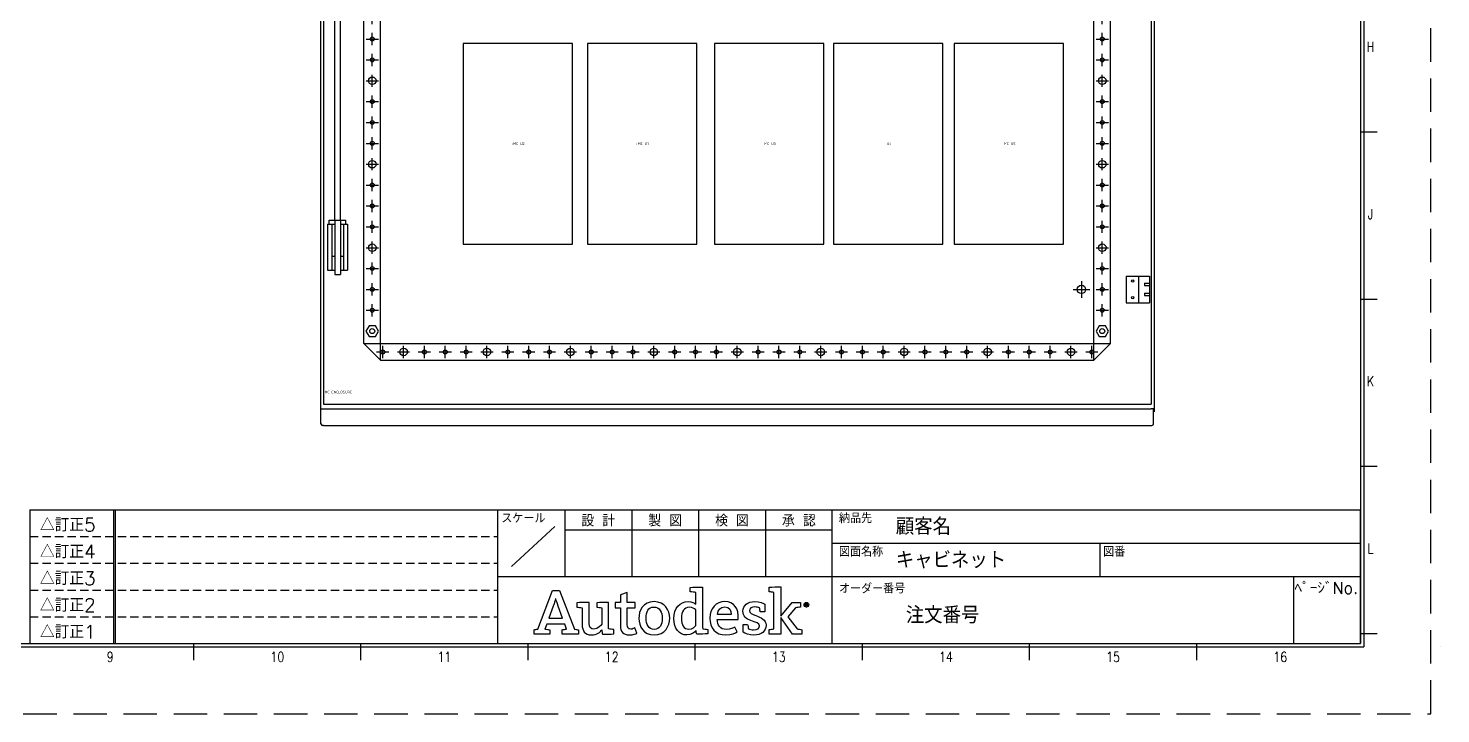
# Model space of a CAD drawing. Header units: inches. Extents: x -1050 to 2326, y -960 to 1416.
# Drawn here: x 636 to 2326, y -960 to -140 of the extents above; entities that cross this region are included whole.
import ezdxf
from ezdxf.enums import TextEntityAlignment as Align

# ---------------------------------------------------------------- set-up
doc = ezdxf.new("R2010")
doc.units = ezdxf.units.IN
doc.header["$LTSCALE"] = 10
for name, pattern in [('CENTER', [2, 1.25, -0.25, 0.25, -0.25]), ('DASHED', [0.75, 0.5, -0.25]), ('DASHEDX2', [1.5, 1, -0.5]), ('HIDDEN', [0.375, 0.25, -0.125])]:
    doc.linetypes.add(name, pattern=pattern)
doc.layers.get('0').update_dxf_attribs({"linetype": 'CONTINUOUS'})
for name, color, linetype in [('COMMENT', 4, 'CONTINUOUS'), ('HIDDEN', 7, 'HIDDEN'), ('LAYER_1', 160, 'CONTINUOUS'), ('PSYMS', 7, 'CONTINUOUS'), ('PTAG', 150, 'CONTINUOUS'), ('TITLE', 4, 'CONTINUOUS'), ('ZUWAKU', 7, 'CONTINUOUS')]:
    doc.layers.add(name, color=color, linetype=linetype)
doc.styles.get("Standard").update_dxf_attribs({"font": 'romans', "width": 0.8, "bigfont": 'extfont'})
doc.styles.add('WD_IEC', font='isocp2.shx', dxfattribs={"width": 0.9, "height": 4, "bigfont": 'extfont2.shx'})

# ---------------------------------------------------------------- blocks, each defined once
blk = doc.blocks.new('JIS_tblock_a1')
at = {"layer": 'HIDDEN'}
for p, q in [((-398, 32), (-258, 32)), ((-398, 24), (-258, 24)), ((-398, 16), (-258, 16)), ((-398, 8), (-258, 8))]:
    blk.add_line(p, q, dxfattribs=at)
at = {"layer": 'ZUWAKU'}
for p, q in [((-398, 40), (0, 40)), ((-398, 40), (-398, 0)), ((-373, 40), (-373, 0)), ((-372.5, 40), (-372.5, 0)), ((-258, 0), (-258, 40)), ((-238, 40), (-238, 20)), ((-218, 40), (-218, 20)), ((-198, 40), (-198, 20)), ((-178, 40), (-178, 20)), ((-158, 0), (-158, 40)), ((0, 0), (0, 40)), ((-241, 35), (-254, 23)), ((-238, 34), (-158, 34)), ((-158, 30), (0, 30)), ((-78, 30), (-78, 20)), ((-258, 20), (-158, 20)), ((-158, 20), (0, 20)), ((-20, 20), (-20, 0)), ((-398, 0), (0, 0))]:
    blk.add_line(p, q, dxfattribs=at)
at = {"layer": 'TITLE'}
for tag, p, height in [('REVINFO51', (-370, 34), 3), ('ORDER2', (-139, 32.5), 5), ('REVINFO41', (-370, 26), 3), ('SCALE0', (-247.5, 23), 3), ('INFO1', (-139, 22.5), 5), ('REVINFO31', (-370, 18), 3), ('REVINFO21', (-370, 10), 3), ('ORDER1', (-136, 6), 5), ('REVINFO11', (-370, 2), 3)]:
    blk.add_attdef(tag, p, '', height=height, dxfattribs=at)
for tag, p in [('REVDATEY5', (-306, 34)), ('REVDATEM5', (-298, 34)), ('REVDATED5', (-290, 34)), ('REVDESIGN5', (-260, 34)), ('SCALE1', (-251, 29)), ('REVDATEY4', (-306, 26)), ('REVDATEM4', (-298, 26)), ('REVDATED4', (-290, 26)), ('REVDESIGN4', (-260, 26)), ('REVDATEY3', (-306, 18)), ('REVDATEM3', (-298, 18)), ('REVDATED3', (-290, 18)), ('REVDESIGN3', (-260, 18)), ('REVDATEY2', (-306, 10)), ('REVDATEM2', (-298, 10)), ('REVDATED2', (-290, 10)), ('REVDESIGN2', (-260, 10)), ('REVDATEY1', (-306, 2)), ('REVDATEM1', (-298, 2)), ('REVDATED1', (-290, 2)), ('REVDESIGN1', (-260, 2))]:
    blk.add_attdef(tag, text='', height=3, dxfattribs=at).set_placement(p, align=Align.RIGHT)
for tag, height, p in [('DESIGN1', 3, (-228, 27)), ('DESIGN2', 3, (-208, 27)), ('DESIGN3', 3, (-188, 27)), ('DESIGN4', 3, (-168, 27)), ('FILENAME0', 5, (-47.8, 25)), ('PAGE0', 3, (-10.3, 8.6))]:
    blk.add_attdef(tag, text='', height=height, dxfattribs=at).set_placement(p, align=Align.MIDDLE)
at = {"layer": 'TITLE', "flags": 1}
blk.add_attdef('LPAGE0', text='', height=3, dxfattribs=at).set_placement((-11, 3), align=Align.CENTER)
for tag, p in [('TYPE0', (-398, 0)), ('ORDER3', (-398, 0)), ('ORDER4', (-398, 0)), ('ORDER5', (-398, 0)), ('ORDER6', (-398, 0)), ('ORDER7', (-398, 0)), ('ORDER8', (-398, 0)), ('ORDER9', (-398, 0)), ('ORDER10', (-398, 0)), ('ORDER11', (-398, 0)), ('ORDER12', (-398, 0)), ('ORDER13', (-398, 0)), ('ORDER14', (-398, 0)), ('ORDER15', (-398, 0)), ('ORDER16', (-398, 0)), ('ORDER17', (-398, 0)), ('ORDER18', (-398, 0)), ('ORDER19', (-398, 0)), ('ORDER20', (-398, 0)), ('ORDER21', (-398, 0)), ('ORDER22', (-398, 0)), ('ORDER23', (-398, 0)), ('SCALETYPE0', (-398, 0)), ('DATEY1', (-398, 0)), ('DATEM1', (-398, 0)), ('DATED1', (-398, 0)), ('DATEY2', (-398, 0)), ('DATEM2', (-398, 0)), ('DATED2', (-398, 0)), ('BANNAME0', (-398, 0)), ('INFO3', (-398, 0)), ('INFO4', (-398, 0)), ('INFO5', (-398, 0)), ('INFO6', (-398, 0)), ('INFO7', (-398, 0)), ('INFO8', (-398, 0)), ('INFO9', (-398, 0)), ('INFO10', (-398, 0)), ('INFO11', (-398, 0)), ('INFO12', (-398, 0)), ('INFO13', (-398, 0)), ('INFO14', (-398, 0)), ('INFO15', (-398, 0)), ('INFO16', (-398, 0)), ('INFO17', (-398, 0)), ('INFO18', (-398, 0)), ('INFO19', (-398, 0)), ('INFO20', (-398, 0)), ('INFO21', (-398, 0)), ('INFO22', (-398, 0)), ('INFO23', (-398, 0)), ('INFO24', (-398, 0)), ('DATEY3', (-398, 0)), ('DATEM3', (-398, 0)), ('DATED3', (-398, 0)), ('DATEY4', (-398, 0)), ('DATEM4', (-398, 0)), ('DATED4', (-398, 0)), ('DATEY5', (-398, 0)), ('DATEM5', (-398, 0)), ('DATED5', (-398, 0)), ('DATEY6', (-398, 0)), ('DATEM6', (-398, 0)), ('DATED6', (-398, 0)), ('REFERENCETYPE0', (-398, 0)), ('INFO2', (-397.7, 0))]:
    blk.add_attdef(tag, p, '', height=3, dxfattribs=at)
at = {"layer": 'TITLE', "width": 0.8, "flags": 1}
for tag in ['REVINFO12', 'REVINFO13', 'REVINFO22', 'REVINFO23', 'REVINFO32', 'REVINFO33', 'REVINFO42', 'REVINFO43', 'REVINFO52', 'REVINFO53', 'REVINFO61', 'REVINFO62', 'REVINFO63', 'REVINFO71', 'REVINFO72', 'REVINFO73', 'REVINFO81', 'REVINFO82', 'REVINFO83', 'REVDESIGN6', 'REVDESIGN7', 'REVDESIGN8', 'REVDATEY6', 'REVDATEM6', 'REVDATED6', 'REVDATEY7', 'REVDATEM7', 'REVDATED7', 'REVDATEY8', 'REVDATEM8', 'REVDATED8']:
    blk.add_attdef(tag, (-398, 0), '', height=3, dxfattribs=at)
at = {"layer": 'TITLE', "flags": 1}
blk.add_attdef('PAPER0', text='', height=1, dxfattribs=at).set_placement((-3, -1), align=Align.TOP_RIGHT)
at = {"layer": 'ZUWAKU'}
for s, height, p in [('スケール', 3, (-257, 36)), ('納品先', 3, (-156, 36)), ('△訂正5', 4, (-395, 33.5)), ('△訂正4', 4, (-395, 25.5)), ('図面名称', 3, (-156, 26)), ('図番', 3, (-77, 26)), ('△訂正3', 4, (-395, 17.5)), ('オーダー番号', 3, (-156, 15)), ('△訂正2', 4, (-395, 9.5)), ('△訂正1', 4, (-395, 1.5))]:
    blk.add_text(s, height=height, dxfattribs=at).set_placement(p)
for s, p in [('設 計', (-228, 35)), ('製 図', (-208, 35)), ('検 図', (-188, 35)), ('承 認', (-168, 35)), ('ﾍﾟｰｼﾞNo.', (-10.23, 14.88))]:
    blk.add_text(s, height=3.5, dxfattribs=at).set_placement(p, align=Align.CENTER)
blk = doc.blocks.new('JIS_border_a1')
at = {"layer": 'ZUWAKU', "color": 5}
for p, q in [((820, 573), (820, 21)), ((821, 574), (821, 20)), ((20, 20), (821, 20)), ((21, 21), (820, 21)), ((594, 20), (594, 20)), ((644, 20), (644, 20)), ((694, 20), (694, 20)), ((744, 20), (744, 20)), ((794, 20), (794, 20)), ((844, 20), (844, 20))]:
    blk.add_line(p, q, dxfattribs=at)
at = {"layer": 'ZUWAKU'}
for p, q in [((820, 174), (825, 174)), ((820, 124), (825, 124)), ((820, 74), (825, 74)), ((820, 24), (825, 24)), ((471, 16), (471, 21)), ((521, 16), (521, 21)), ((571, 16), (571, 21)), ((621, 16), (621, 21)), ((671, 16), (671, 21)), ((721, 16), (721, 21)), ((771, 16), (771, 21))]:
    blk.add_line(p, q, dxfattribs=at)
at = {"layer": 'ZUWAKU', "color": 5, "linetype": 'DASHEDX2'}
blk.add_lwpolyline([(0, 0), (841, 0), (841, 594), (0, 594)], close=True, dxfattribs=at)
at = {"layer": 'COMMENT', "width": 0.8}
for s, p in [('H', (823, 199.43)), ('J', (823, 149.43)), ('K', (823, 99.43)), ('L', (823, 49.43)), ('9', (446, 17)), ('10', (496, 17)), ('11', (546, 17)), ('12', (596, 17)), ('13', (646, 17)), ('14', (696, 17)), ('15', (746, 17)), ('16', (796, 17))]:
    blk.add_text(s, height=3, dxfattribs=at).set_placement(p, align=Align.MIDDLE)
blk = doc.blocks.new('AI9-BLK2')
at = {"layer": 'LAYER_1', "color": 7}
blk.add_circle((0, 0), 2.03, dxfattribs=at)
blk.add_open_spline([(1.7, 0), (1.7, -1), (1, -1.8), (0, -1.8), (-1, -1.8), (-1.7, -1), (-1.7, 0), (-1.7, 1), (-1, 1.8), (0, 1.8), (1, 1.8), (1.7, 1), (1.7, 0)], degree=3, knots=[0, 0, 0, 0, 1, 1, 1, 2, 2, 2, 3, 3, 3, 4, 4, 4, 4], dxfattribs=at)
blk = doc.blocks.new('AI9-BLK1')
at = {"layer": 'LAYER_1', "color": 7}
for points, knots in [([(0.7, -1.1), (0.7, -1.1), (0.2, -0.4), (0.2, -0.4), (0.1, -0.2), (0, -0.2), (-0.1, -0.1), (0.3, 0), (0.5, 0.2), (0.5, 0.5), (0.5, 0.8), (0.3, 1.1), (-0.2, 1.1), (-0.2, 1.1), (-0.8, 1.1), (-0.8, 1.1), (-0.8, 1.1), (-0.8, -1.1), (-0.8, -1.1), (-0.8, -1.1), (-0.5, -1.1), (-0.5, -1.1), (-0.5, -1.1), (-0.5, -0.1), (-0.5, -0.1), (-0.4, -0.1), (-0.3, -0.2), (-0.2, -0.3), (-0.2, -0.3), (0.3, -1.1), (0.3, -1.1), (0.3, -1.1), (0.7, -1.1), (0.7, -1.1)], [0, 0, 0, 0, 1, 1, 1, 2, 2, 2, 3, 3, 3, 4, 4, 4, 5, 5, 5, 6, 6, 6, 7, 7, 7, 8, 8, 8, 9, 9, 9, 10, 10, 10, 11, 11, 11, 11]), ([(0.2, 0.5), (0.2, 0.2), (-0.1, 0.1), (-0.3, 0.1), (-0.3, 0.1), (-0.5, 0.1), (-0.5, 0.1), (-0.5, 0.1), (-0.5, 0.8), (-0.5, 0.8), (-0.5, 0.8), (-0.2, 0.8), (-0.2, 0.8), (0.1, 0.8), (0.2, 0.7), (0.2, 0.5)], [0, 0, 0, 0, 1, 1, 1, 2, 2, 2, 3, 3, 3, 4, 4, 4, 5, 5, 5, 5])]:
    blk.add_open_spline(points, degree=3, knots=knots, dxfattribs=at)
blk = doc.blocks.new('JIS_LOGO_BLOCK')
for points, knots in [([(12.07, 1.49), (12.07, 1.49), (7.57, 13.06), (7.57, 13.06), (7.57, 13.06), (5.51, 13.06), (5.51, 13.06), (5.51, 13.06), (1.1, 1.49), (1.1, 1.49), (0.75, 1.45), (0.31, 1.37), (0, 1.28), (0, 1.28), (0, 0), (0, 0), (0, 0), (4.71, 0), (4.71, 0), (4.71, 0), (4.71, 1.28), (4.71, 1.28), (4.26, 1.37), (3.73, 1.47), (3.25, 1.51), (3.25, 1.51), (3.8, 3.02), (3.8, 3.02), (3.8, 3.02), (9.18, 3.02), (9.18, 3.02), (9.18, 3.02), (9.74, 1.49), (9.74, 1.49), (9.26, 1.45), (8.84, 1.37), (8.4, 1.28), (8.4, 1.28), (8.4, 0), (8.4, 0), (8.4, 0), (13.27, 0), (13.27, 0), (13.27, 0), (13.27, 1.28), (13.27, 1.28), (12.99, 1.35), (12.34, 1.49), (12.07, 1.49)], [0, 0, 0, 0, 1, 1, 1, 2, 2, 2, 3, 3, 3, 4, 4, 4, 5, 5, 5, 6, 6, 6, 7, 7, 7, 8, 8, 8, 9, 9, 9, 10, 10, 10, 11, 11, 11, 12, 12, 12, 13, 13, 13, 14, 14, 14, 15, 15, 15, 16, 16, 16, 16]), ([(50.45, 1.6), (50.43, 1.84), (50.42, 2.1), (50.42, 2.37), (50.42, 2.37), (50.42, 14.08), (50.42, 14.08), (49.17, 14.14), (47.76, 14.07), (46.66, 13.95), (46.66, 13.95), (46.66, 12.67), (46.66, 12.67), (47.23, 12.63), (47.87, 12.55), (48.34, 12.48), (48.34, 12.48), (48.34, 12.48), (48.34, 12.48), (48.34, 12.48), (48.34, 8.98), (48.34, 8.98), (47.99, 9.28), (47.3, 9.73), (46.05, 9.73), (43.64, 9.73), (41.83, 7.75), (41.83, 4.73), (41.83, 1.55), (43.4, -0.24), (45.73, -0.24), (47.01, -0.24), (47.87, 0.37), (48.44, 1.06), (48.46, 0.73), (48.56, 0.22), (48.64, 0), (49.8, -0.06), (50.99, 0.02), (52.01, 0.14), (52.01, 0.14), (52.01, 1.41), (52.01, 1.41), (51.51, 1.45), (50.9, 1.53), (50.45, 1.6)], [0, 0, 0, 0, 1, 1, 1, 2, 2, 2, 3, 3, 3, 4, 4, 4, 5, 5, 5, 6, 6, 6, 7, 7, 7, 8, 8, 8, 9, 9, 9, 10, 10, 10, 11, 11, 11, 12, 12, 12, 13, 13, 13, 14, 14, 14, 15, 15, 15, 15]), ([(78.65, 1.57), (78.65, 1.57), (75.95, 5.22), (75.95, 5.22), (75.95, 5.22), (78.18, 7.89), (78.18, 7.89), (78.64, 7.93), (79.3, 8), (79.69, 8.1), (79.69, 8.1), (79.69, 9.49), (79.69, 9.49), (79.69, 9.49), (77.16, 9.49), (77.16, 9.49), (77.16, 9.49), (73.79, 5.35), (73.79, 5.35), (73.79, 5.35), (73.79, 14.12), (73.79, 14.12), (72.64, 14.18), (71.38, 14.12), (70.34, 14.02), (70.34, 14.02), (70.34, 12.67), (70.34, 12.67), (70.82, 12.63), (71.33, 12.56), (71.71, 12.5), (71.71, 12.5), (71.71, 1.55), (71.71, 1.55), (71.24, 1.51), (70.76, 1.44), (70.32, 1.36), (70.32, 1.36), (70.32, 0), (70.32, 0), (70.32, 0), (73.79, 0), (73.79, 0), (73.79, 0), (73.79, 4.96), (73.79, 4.96), (73.79, 4.96), (77.34, 0), (77.34, 0), (77.34, 0), (80.14, 0), (80.14, 0), (80.14, 0), (80.14, 1.31), (80.14, 1.31), (79.61, 1.43), (79.08, 1.51), (78.65, 1.57)], [0, 0, 0, 0, 1, 1, 1, 2, 2, 2, 3, 3, 3, 4, 4, 4, 5, 5, 5, 6, 6, 6, 7, 7, 7, 8, 8, 8, 9, 9, 9, 10, 10, 10, 11, 11, 11, 12, 12, 12, 13, 13, 13, 14, 14, 14, 15, 15, 15, 16, 16, 16, 17, 17, 17, 18, 18, 18, 19, 19, 19, 19]), ([(4.4, 4.74), (4.4, 4.74), (5.71, 8.34), (5.71, 8.34), (6.1, 9.42), (6.24, 9.89), (6.45, 10.59), (6.45, 10.59), (6.49, 10.59), (6.49, 10.59), (6.71, 9.91), (6.84, 9.44), (7.24, 8.34), (7.24, 8.34), (8.54, 4.74), (8.54, 4.74), (8.54, 4.74), (4.4, 4.74), (4.4, 4.74)], [0, 0, 0, 0, 1, 1, 1, 2, 2, 2, 3, 3, 3, 4, 4, 4, 5, 5, 5, 6, 6, 6, 6]), ([(20.45, -0.02), (20.4, 0.22), (20.3, 0.88), (20.28, 1.31), (19.81, 0.69), (18.83, -0.25), (17.22, -0.25), (15.16, -0.25), (14.39, 1.08), (14.39, 2.77), (14.39, 2.77), (14.39, 7.87), (14.39, 7.87), (13.92, 7.94), (13.29, 8.02), (12.8, 8.06), (12.8, 8.06), (12.8, 9.36), (12.8, 9.36), (13.82, 9.46), (15.22, 9.53), (16.47, 9.47), (16.47, 9.47), (16.47, 3.2), (16.47, 3.2), (16.47, 2.14), (16.85, 1.53), (17.92, 1.53), (19.12, 1.53), (20.02, 2.71), (20.22, 2.96), (20.22, 2.96), (20.22, 7.89), (20.22, 7.89), (19.81, 7.94), (19.22, 8.02), (18.73, 8.06), (18.73, 8.06), (18.73, 9.36), (18.73, 9.36), (19.75, 9.49), (21.1, 9.53), (22.3, 9.49), (22.3, 9.49), (22.3, 1.59), (22.3, 1.59), (22.75, 1.51), (23.36, 1.43), (23.87, 1.39), (23.87, 1.39), (23.87, 0.12), (23.87, 0.12), (22.87, 0), (21.59, -0.08), (20.45, -0.02)], [0, 0, 0, 0, 1, 1, 1, 2, 2, 2, 3, 3, 3, 4, 4, 4, 5, 5, 5, 6, 6, 6, 7, 7, 7, 8, 8, 8, 9, 9, 9, 10, 10, 10, 11, 11, 11, 12, 12, 12, 13, 13, 13, 14, 14, 14, 15, 15, 15, 16, 16, 16, 17, 17, 17, 18, 18, 18, 18]), ([(24.28, 7.91), (24.28, 7.91), (24.28, 9.49), (24.28, 9.49), (24.28, 9.49), (25.81, 9.49), (25.81, 9.49), (25.81, 9.49), (25.81, 11.77), (25.81, 11.77), (25.81, 11.77), (27.89, 12.43), (27.89, 12.43), (27.89, 12.43), (27.89, 9.49), (27.89, 9.49), (27.89, 9.49), (30.19, 9.49), (30.19, 9.49), (30.19, 9.49), (30.19, 7.91), (30.19, 7.91), (30.19, 7.91), (27.89, 7.91), (27.89, 7.91), (27.89, 7.91), (27.89, 2.86), (27.89, 2.86), (27.89, 1.92), (28.15, 1.49), (28.91, 1.49), (29.48, 1.49), (29.99, 1.77), (30.17, 1.88), (30.17, 1.88), (30.76, 0.31), (30.76, 0.31), (30.41, 0.12), (29.66, -0.24), (28.54, -0.24), (26.6, -0.24), (25.81, 0.82), (25.81, 2.53), (25.81, 2.53), (25.81, 7.91), (25.81, 7.91), (25.81, 7.91), (24.28, 7.91), (24.28, 7.91)], [0, 0, 0, 0, 1, 1, 1, 2, 2, 2, 3, 3, 3, 4, 4, 4, 5, 5, 5, 6, 6, 6, 7, 7, 7, 8, 8, 8, 9, 9, 9, 10, 10, 10, 11, 11, 11, 12, 12, 12, 13, 13, 13, 14, 14, 14, 15, 15, 15, 16, 16, 16, 16]), ([(35.92, -0.24), (32.64, -0.24), (31.33, 2.39), (31.33, 4.73), (31.33, 7.06), (32.6, 9.73), (35.88, 9.73), (39.14, 9.73), (40.57, 7.12), (40.57, 4.79), (40.57, 2.47), (39.18, -0.24), (35.92, -0.24)], [0, 0, 0, 0, 1, 1, 1, 2, 2, 2, 3, 3, 3, 4, 4, 4, 4]), ([(57.47, 1.39), (58.78, 1.39), (59.59, 1.88), (60.02, 2.14), (60.02, 2.14), (60.74, 0.71), (60.74, 0.71), (60.19, 0.37), (59.17, -0.24), (57.33, -0.24), (54.23, -0.24), (52.58, 1.88), (52.58, 4.81), (52.58, 7.71), (54.49, 9.73), (57.07, 9.73), (59.86, 9.73), (61.29, 7.71), (61, 4.43), (61, 4.43), (54.78, 4.43), (54.78, 4.43), (54.88, 2.71), (55.66, 1.39), (57.47, 1.39)], [0, 0, 0, 0, 1, 1, 1, 2, 2, 2, 3, 3, 3, 4, 4, 4, 5, 5, 5, 6, 6, 6, 7, 7, 7, 8, 8, 8, 8]), ([(66.3, 5.61), (65.23, 6.03), (64.39, 6.28), (64.39, 7.03), (64.39, 7.74), (65.1, 8.14), (66.04, 8.14), (66.57, 8.14), (67.08, 8.04), (67.47, 7.9), (67.52, 7.5), (67.57, 6.89), (67.66, 6.72), (67.66, 6.72), (69.04, 6.72), (69.04, 6.72), (69.04, 6.72), (69.04, 8.96), (69.04, 8.96), (68.66, 9.19), (67.59, 9.73), (65.96, 9.73), (63.94, 9.73), (62.47, 8.56), (62.47, 6.88), (62.47, 5.37), (63.41, 4.59), (64.85, 4.08), (66.31, 3.56), (67.46, 3.2), (67.46, 2.46), (67.46, 1.74), (66.85, 1.32), (65.63, 1.32), (65.13, 1.32), (64.51, 1.42), (64.13, 1.56), (64.07, 2.01), (63.98, 2.69), (63.88, 2.87), (63.88, 2.87), (62.51, 2.87), (62.51, 2.87), (62.51, 2.87), (62.51, 0.55), (62.51, 0.55), (62.51, 0.55), (62.51, 0.55), (62.51, 0.55), (63.11, 0.16), (64.28, -0.26), (65.76, -0.26), (68, -0.26), (69.42, 0.88), (69.42, 2.68), (69.42, 4.29), (67.84, 5.01), (66.3, 5.61)], [0, 0, 0, 0, 1, 1, 1, 2, 2, 2, 3, 3, 3, 4, 4, 4, 5, 5, 5, 6, 6, 6, 7, 7, 7, 8, 8, 8, 9, 9, 9, 10, 10, 10, 11, 11, 11, 12, 12, 12, 13, 13, 13, 14, 14, 14, 15, 15, 15, 16, 16, 16, 17, 17, 17, 18, 18, 18, 19, 19, 19, 19]), ([(35.84, 8.1), (34.15, 8.1), (33.53, 6.67), (33.53, 4.79), (33.53, 2.9), (34.25, 1.41), (35.94, 1.41), (37.65, 1.41), (38.35, 2.82), (38.35, 4.73), (38.35, 6.61), (37.55, 8.1), (35.84, 8.1)], [0, 0, 0, 0, 1, 1, 1, 2, 2, 2, 3, 3, 3, 4, 4, 4, 4]), ([(48.34, 2.61), (48.11, 2.3), (47.38, 1.49), (46.3, 1.49), (44.73, 1.49), (44.05, 2.79), (44.05, 4.75), (44.05, 6.73), (44.89, 8.04), (46.42, 8.04), (47.42, 8.04), (47.97, 7.65), (48.34, 7.32), (48.34, 7.32), (48.34, 2.61), (48.34, 2.61)], [0, 0, 0, 0, 1, 1, 1, 2, 2, 2, 3, 3, 3, 4, 4, 4, 5, 5, 5, 5]), ([(58.98, 5.92), (58.94, 7.12), (58.43, 8.14), (57.04, 8.14), (55.76, 8.14), (55.05, 7.28), (54.84, 5.92), (54.84, 5.92), (58.98, 5.92), (58.98, 5.92)], [0, 0, 0, 0, 1, 1, 1, 2, 2, 2, 3, 3, 3, 3])]:
    blk.add_open_spline(points, degree=3, knots=knots)
at = {"xscale": 0.342899999999986, "yscale": 0.342899999999986, "zscale": 0.342899999999986}
for name, p in [('AI9-BLK2', (81.46, 8.8)), ('AI9-BLK1', (81.53, 8.8))]:
    blk.add_blockref(name, p, dxfattribs=at)
blk = doc.blocks.new('5084600')
for p, q in [((0.943, 70.878), (0.943, 72.803)), ((1.415, 70.878), (1.415, 72.803)), ((37.689, 70.878), (37.689, 72.803)), ((38.16, 70.878), (38.16, 72.803)), ((0.747, 71.31), (0.943, 71.31)), ((1.415, 71.31), (1.611, 71.31)), ((37.492, 71.31), (37.689, 71.31)), ((38.16, 71.31), (38.357, 71.31)), ((-0.02, 70.72), (-0.02, 70.013)), ((0.118, 70.799), (0.059, 70.799)), ((0.059, 70.799), (19.611, 70.799)), ((0.118, 70.681), (19.611, 70.681)), ((0.118, 70.681), (0.118, 0.924)), ((0.629, 70.799), (0.629, 71.192)), ((0.629, 70.878), (1.729, 70.878)), ((1.729, 70.799), (1.729, 71.192)), ((19.611, 70.799), (39.104, 70.799)), ((19.611, 70.681), (39.104, 70.681)), ((37.374, 70.799), (37.374, 71.192)), ((37.374, 70.878), (38.475, 70.878)), ((38.475, 70.799), (38.475, 71.192)), ((39.104, 70.799), (39.162, 70.799)), ((39.104, 70.681), (39.104, 0.924)), ((39.241, 70.72), (39.241, 70.013)), ((-0.02, 70.013), (0.118, 70.013)), ((-0.02, 69.98), (0.118, 69.98)), ((-0.02, 69.98), (-0.02, 0.567)), ((39.241, 70.013), (39.104, 70.013)), ((39.241, 69.978), (39.104, 69.978)), ((39.241, 69.978), (39.241, 0.567)), ((1.356, 38.042), (0.255, 38.042)), ((0.255, 38.042), (0.255, 33.523)), ((1.356, 38.042), (1.356, 33.523)), ((1.356, 37.846), (0.255, 37.846)), ((1.356, 37.414), (0.255, 37.414)), ((1.356, 35.842), (0.255, 35.842)), ((1.356, 33.719), (0.255, 33.719)), ((1.356, 33.523), (0.255, 33.523)), ((13.704, 24.588), (13.971, 24.677)), ((13.971, 24.677), (14.859, 24.677)), ((14.859, 24.677), (15.125, 24.765)), ((15.125, 24.765), (19.611, 24.765)), ((19.611, 24.765), (35.817, 24.765)), ((35.817, 24.765), (36.084, 24.677)), ((36.084, 24.677), (36.617, 24.677)), ((36.411, 2.987), (36.411, 24.677)), ((36.617, 24.677), (36.883, 24.588)), ((-0.02, 24.499), (1.717, 24.499)), ((0.648, 9.589), (0.648, 24.499)), ((0.924, 9.589), (0.924, 24.499)), ((1.717, 24.499), (1.895, 24.411)), ((1.895, 24.411), (2.161, 24.411)), ((2.024, 3.773), (2.024, 24.411)), ((2.161, 24.411), (2.339, 24.322)), ((2.339, 24.322), (2.872, 24.322)), ((2.81, 2.987), (2.81, 24.322)), ((2.872, 24.322), (2.96, 24.233)), ((2.96, 24.233), (3.049, 24.233)), ((3.049, 24.233), (3.227, 24.144)), ((3.227, 24.144), (4.026, 24.144)), ((4.026, 24.144), (4.203, 24.056)), ((4.203, 24.056), (8.91, 24.056)), ((8.91, 24.056), (9.176, 24.144)), ((9.176, 24.144), (10.508, 24.144)), ((10.508, 24.144), (10.774, 24.233)), ((10.774, 24.233), (11.041, 24.233)), ((11.041, 24.233), (11.307, 24.322)), ((11.307, 24.322), (11.84, 24.322)), ((11.84, 24.322), (12.106, 24.411)), ((12.106, 24.411), (12.55, 24.411)), ((12.55, 24.411), (12.728, 24.499)), ((12.728, 24.499), (13.26, 24.499)), ((13.26, 24.499), (13.438, 24.588)), ((13.438, 24.588), (13.704, 24.588)), ((36.883, 24.588), (36.972, 24.499)), ((36.972, 24.499), (37.327, 24.499)), ((37.197, 3.773), (37.197, 24.499)), ((37.327, 24.499), (37.416, 24.411)), ((37.416, 24.411), (37.682, 24.411)), ((37.682, 24.411), (37.948, 24.322)), ((37.948, 24.322), (38.481, 24.322)), ((38.481, 24.322), (38.659, 24.233)), ((38.659, 24.233), (38.925, 24.144)), ((38.925, 24.144), (39.241, 24.144)), ((0.314, 9.393), (0.648, 9.393)), ((0.314, 9.393), (0.314, 7.231)), ((0.393, 9.589), (1.179, 9.589)), ((0.393, 9.393), (0.393, 9.589)), ((0.511, 9.393), (0.511, 7.231)), ((0.648, 9.589), (0.648, 7.035)), ((0.924, 9.589), (0.924, 7.035)), ((0.924, 9.393), (1.258, 9.393)), ((1.061, 9.393), (1.061, 7.231)), ((1.179, 9.393), (1.179, 9.589)), ((1.258, 9.393), (1.258, 7.231)), ((0.511, 7.899), (0.648, 7.899)), ((0.924, 7.899), (1.061, 7.899)), ((0.314, 7.231), (0.648, 7.231)), ((0.648, 7.035), (0.924, 7.035)), ((0.924, 7.231), (1.258, 7.231)), ((35.822, 6.72), (35.822, 5.934)), ((37.925, 6.956), (37.925, 5.699)), ((37.925, 6.956), (39.025, 6.956)), ((38.514, 6.956), (38.514, 5.699)), ((39.025, 6.956), (39.025, 5.699)), ((35.429, 6.327), (36.215, 6.327)), ((38.789, 6.622), (39.025, 6.622)), ((38.789, 6.622), (38.789, 6.504)), ((38.789, 6.504), (39.025, 6.504)), ((38.789, 6.15), (39.025, 6.15)), ((38.789, 6.15), (38.789, 6.033)), ((38.789, 6.033), (39.025, 6.033)), ((37.925, 5.699), (39.025, 5.699)), ((2.024, 3.773), (2.81, 2.987)), ((2.024, 3.773), (19.611, 3.773)), ((19.611, 3.773), (37.197, 3.773)), ((36.411, 2.987), (37.197, 3.773)), ((2.81, 2.987), (19.611, 2.987)), ((19.611, 2.987), (36.411, 2.987)), ((0, 0.707), (0.118, 0.707)), ((0, 0), (0, 0.707)), ((0.118, 0.924), (19.611, 0.924)), ((0.118, 0.707), (19.611, 0.707)), ((19.611, 0.924), (39.104, 0.924)), ((19.611, 0.707), (39.104, 0.707)), ((39.221, 0.707), (39.104, 0.707)), ((39.221, 0), (39.221, 0.707)), ((0.118, -0.079), (0.079, -0.079)), ((0.118, -0.079), (15.681, -0.079)), ((0.118, -0.079), (19.611, -0.079)), ((19.611, -0.079), (39.104, -0.079)), ((23.541, -0.079), (39.104, -0.079)), ((39.104, -0.079), (39.143, -0.079))]:
    blk.add_line(p, q)
at = {"linetype": 'DASHED'}
for p, q in [((1.69, 68.972), (19.611, 68.972)), ((1.69, 68.972), (1.69, 24.499)), ((19.611, 68.972), (37.532, 68.972)), ((37.532, 68.972), (37.532, 29.578)), ((37.532, 29.578), (37.532, 24.411))]:
    blk.add_line(p, q, dxfattribs=at)
at = {"linetype": 'CENTER'}
for p, q in [((2.13, 24.012), (2.704, 24.012)), ((2.417, 23.725), (2.417, 24.299)), ((36.518, 24.012), (37.091, 24.012)), ((36.804, 23.725), (36.804, 24.299)), ((2.417, 22.743), (2.417, 23.317)), ((36.804, 22.743), (36.804, 23.317)), ((2.13, 23.03), (2.704, 23.03)), ((36.518, 23.03), (37.091, 23.03)), ((2.13, 22.047), (2.704, 22.047)), ((2.417, 21.76), (2.417, 22.334)), ((36.518, 22.047), (37.091, 22.047)), ((36.804, 21.76), (36.804, 22.334)), ((2.417, 20.778), (2.417, 21.352)), ((36.804, 20.778), (36.804, 21.352)), ((2.13, 21.065), (2.704, 21.065)), ((36.518, 21.065), (37.091, 21.065)), ((2.13, 20.082), (2.704, 20.082)), ((2.417, 19.795), (2.417, 20.369)), ((36.518, 20.082), (37.091, 20.082)), ((36.804, 19.795), (36.804, 20.369)), ((2.417, 18.813), (2.417, 19.387)), ((36.804, 18.813), (36.804, 19.387)), ((2.13, 19.1), (2.704, 19.1)), ((36.518, 19.1), (37.091, 19.1)), ((2.13, 18.117), (2.704, 18.117)), ((2.417, 17.83), (2.417, 18.404)), ((36.518, 18.117), (37.091, 18.117)), ((36.804, 17.83), (36.804, 18.404)), ((2.417, 16.848), (2.417, 17.422)), ((36.804, 16.848), (36.804, 17.422)), ((2.13, 17.135), (2.704, 17.135)), ((36.518, 17.135), (37.091, 17.135)), ((2.13, 16.152), (2.704, 16.152)), ((2.417, 15.865), (2.417, 16.439)), ((36.518, 16.152), (37.091, 16.152)), ((36.804, 15.865), (36.804, 16.439)), ((2.417, 14.883), (2.417, 15.457)), ((36.804, 14.883), (36.804, 15.457)), ((2.13, 15.17), (2.704, 15.17)), ((36.518, 15.17), (37.091, 15.17)), ((2.13, 14.187), (2.704, 14.187)), ((2.417, 13.9), (2.417, 14.474)), ((36.518, 14.187), (37.091, 14.187)), ((36.804, 13.9), (36.804, 14.474)), ((2.417, 12.918), (2.417, 13.492)), ((36.804, 12.918), (36.804, 13.492)), ((2.13, 13.205), (2.704, 13.205)), ((36.518, 13.205), (37.091, 13.205)), ((2.13, 12.222), (2.704, 12.222)), ((2.417, 11.935), (2.417, 12.509)), ((36.518, 12.222), (37.091, 12.222)), ((36.804, 11.935), (36.804, 12.509)), ((2.417, 10.953), (2.417, 11.527)), ((36.804, 10.953), (36.804, 11.527)), ((2.13, 11.24), (2.704, 11.24)), ((36.518, 11.24), (37.091, 11.24)), ((2.13, 10.257), (2.704, 10.257)), ((2.417, 9.97), (2.417, 10.544)), ((36.518, 10.257), (37.091, 10.257)), ((36.804, 9.97), (36.804, 10.544)), ((2.417, 8.988), (2.417, 9.562)), ((36.804, 8.988), (36.804, 9.562)), ((2.13, 9.275), (2.704, 9.275)), ((36.518, 9.275), (37.091, 9.275)), ((2.13, 8.292), (2.704, 8.292)), ((2.417, 8.005), (2.417, 8.579)), ((36.518, 8.292), (37.091, 8.292)), ((36.804, 8.005), (36.804, 8.579)), ((2.417, 7.023), (2.417, 7.597)), ((36.804, 7.023), (36.804, 7.597)), ((2.13, 7.31), (2.704, 7.31)), ((36.518, 7.31), (37.091, 7.31)), ((2.13, 6.327), (2.704, 6.327)), ((2.417, 6.04), (2.417, 6.614)), ((36.518, 6.327), (37.091, 6.327)), ((36.804, 6.04), (36.804, 6.614)), ((2.13, 5.345), (2.704, 5.345)), ((2.417, 5.058), (2.417, 5.632)), ((36.518, 5.345), (37.091, 5.345)), ((36.804, 5.058), (36.804, 5.632)), ((2.621, 3.38), (3.195, 3.38)), ((2.908, 3.093), (2.908, 3.667)), ((3.604, 3.38), (4.178, 3.38)), ((3.891, 3.093), (3.891, 3.667)), ((4.586, 3.38), (5.16, 3.38)), ((4.873, 3.093), (4.873, 3.667)), ((5.569, 3.38), (6.143, 3.38)), ((5.856, 3.093), (5.856, 3.667)), ((6.551, 3.38), (7.125, 3.38)), ((6.838, 3.093), (6.838, 3.667)), ((7.534, 3.38), (8.108, 3.38)), ((7.821, 3.093), (7.821, 3.667)), ((8.516, 3.38), (9.09, 3.38)), ((8.803, 3.093), (8.803, 3.667)), ((9.499, 3.38), (10.073, 3.38)), ((9.786, 3.093), (9.786, 3.667)), ((10.481, 3.38), (11.055, 3.38)), ((10.768, 3.093), (10.768, 3.667)), ((11.464, 3.38), (12.038, 3.38)), ((11.751, 3.093), (11.751, 3.667)), ((12.446, 3.38), (13.02, 3.38)), ((12.733, 3.093), (12.733, 3.667)), ((13.429, 3.38), (14.003, 3.38)), ((13.716, 3.093), (13.716, 3.667)), ((14.411, 3.38), (14.985, 3.38)), ((14.698, 3.093), (14.698, 3.667)), ((15.394, 3.38), (15.968, 3.38)), ((15.681, 3.093), (15.681, 3.667)), ((16.376, 3.38), (16.95, 3.38)), ((16.663, 3.093), (16.663, 3.667)), ((17.359, 3.38), (17.933, 3.38)), ((17.646, 3.093), (17.646, 3.667)), ((18.341, 3.38), (18.915, 3.38)), ((18.628, 3.093), (18.628, 3.667)), ((19.324, 3.38), (19.898, 3.38)), ((19.611, 3.093), (19.611, 3.667)), ((20.306, 3.38), (20.88, 3.38)), ((20.593, 3.093), (20.593, 3.667)), ((21.289, 3.38), (21.863, 3.38)), ((21.576, 3.093), (21.576, 3.667)), ((22.271, 3.38), (22.845, 3.38)), ((22.558, 3.093), (22.558, 3.667)), ((23.254, 3.38), (23.828, 3.38)), ((23.541, 3.093), (23.541, 3.667)), ((23.541, 3.093), (23.541, 3.667)), ((24.236, 3.38), (24.81, 3.38)), ((24.523, 3.093), (24.523, 3.667)), ((25.219, 3.38), (25.793, 3.38)), ((25.506, 3.093), (25.506, 3.667)), ((26.201, 3.38), (26.775, 3.38)), ((26.488, 3.093), (26.488, 3.667)), ((27.184, 3.38), (27.758, 3.38)), ((27.471, 3.093), (27.471, 3.667)), ((27.471, 3.093), (27.471, 3.667)), ((28.166, 3.38), (28.74, 3.38)), ((28.453, 3.093), (28.453, 3.667)), ((29.149, 3.38), (29.723, 3.38)), ((29.436, 3.093), (29.436, 3.667)), ((30.131, 3.38), (30.705, 3.38)), ((30.418, 3.093), (30.418, 3.667)), ((31.114, 3.38), (31.688, 3.38)), ((31.401, 3.093), (31.401, 3.667)), ((31.401, 3.093), (31.401, 3.667)), ((32.096, 3.38), (32.67, 3.38)), ((32.383, 3.093), (32.383, 3.667)), ((33.079, 3.38), (33.653, 3.38)), ((33.366, 3.093), (33.366, 3.667)), ((34.061, 3.38), (34.635, 3.38)), ((34.348, 3.093), (34.348, 3.667)), ((35.044, 3.38), (35.618, 3.38)), ((35.331, 3.093), (35.331, 3.667)), ((36.026, 3.38), (36.6, 3.38)), ((36.313, 3.093), (36.313, 3.667))]:
    blk.add_line(p, q, dxfattribs=at)
for points in [[(2.269, 4.618), (2.122, 4.362), (2.269, 4.107), (2.564, 4.107), (2.712, 4.362), (2.564, 4.618)], [(36.657, 4.618), (36.509, 4.362), (36.657, 4.107), (36.952, 4.107), (37.099, 4.362), (36.952, 4.618)]]:
    blk.add_lwpolyline(points, close=True)
for centre, radius in [((0.806, 35.213), 0.314), ((2.417, 24.012), 0.177), ((36.804, 24.012), 0.177), ((2.417, 23.03), 0.0904), ((36.804, 23.03), 0.0904), ((2.417, 22.047), 0.0904), ((36.804, 22.047), 0.0904), ((2.417, 21.065), 0.0904), ((36.804, 21.065), 0.0904), ((2.417, 20.082), 0.177), ((36.804, 20.082), 0.177), ((2.417, 19.1), 0.0904), ((36.804, 19.1), 0.0904), ((2.417, 18.117), 0.0904), ((36.804, 18.117), 0.0904), ((2.417, 17.135), 0.0904), ((36.804, 17.135), 0.0904), ((2.417, 16.152), 0.177), ((36.804, 16.152), 0.177), ((2.417, 15.17), 0.0904), ((36.804, 15.17), 0.0904), ((2.417, 14.187), 0.0904), ((36.804, 14.187), 0.0904), ((2.417, 13.205), 0.0904), ((36.804, 13.205), 0.0904), ((2.417, 12.222), 0.177), ((36.804, 12.222), 0.177), ((2.417, 11.24), 0.0904), ((36.804, 11.24), 0.0904), ((2.417, 10.257), 0.0904), ((36.804, 10.257), 0.0904), ((2.417, 9.275), 0.0904), ((36.804, 9.275), 0.0904), ((2.417, 8.292), 0.177), ((36.804, 8.292), 0.177), ((2.417, 7.31), 0.0904), ((36.804, 7.31), 0.0904), ((38.239, 6.72), 0.059), ((2.417, 6.327), 0.0904), ((35.822, 6.327), 0.197), ((36.804, 6.327), 0.0904), ((38.239, 5.934), 0.059), ((2.417, 5.345), 0.0904), ((36.804, 5.345), 0.0904), ((2.417, 4.362), 0.118), ((36.804, 4.362), 0.118), ((2.908, 3.38), 0.0904), ((3.891, 3.38), 0.177), ((4.873, 3.38), 0.0904), ((5.856, 3.38), 0.0904), ((6.838, 3.38), 0.0904), ((7.821, 3.38), 0.177), ((8.803, 3.38), 0.0904), ((9.786, 3.38), 0.0904), ((10.768, 3.38), 0.0904), ((11.751, 3.38), 0.177), ((12.733, 3.38), 0.0904), ((13.716, 3.38), 0.0904), ((14.698, 3.38), 0.0904), ((15.681, 3.38), 0.177), ((16.663, 3.38), 0.0904), ((17.646, 3.38), 0.0904), ((18.628, 3.38), 0.0904), ((19.611, 3.38), 0.177), ((20.593, 3.38), 0.0904), ((21.576, 3.38), 0.0904), ((22.558, 3.38), 0.0904), ((23.541, 3.38), 0.177), ((23.541, 3.38), 0.177), ((24.523, 3.38), 0.0904), ((25.506, 3.38), 0.0904), ((26.488, 3.38), 0.0904), ((27.471, 3.38), 0.177), ((27.471, 3.38), 0.177), ((28.453, 3.38), 0.0904), ((29.436, 3.38), 0.0904), ((30.418, 3.38), 0.0904), ((31.401, 3.38), 0.177), ((31.401, 3.38), 0.177), ((32.383, 3.38), 0.0904), ((33.366, 3.38), 0.0904), ((34.348, 3.38), 0.0904), ((35.331, 3.38), 0.177), ((36.313, 3.38), 0.0904)]:
    blk.add_circle(centre, radius)
for centre, radius, start, end in [((1.179, 72.803), 0.236, 0, 180), ((37.925, 72.803), 0.236, 0, 180), ((0.747, 71.192), 0.118, 90, 180), ((1.611, 71.192), 0.118, 0, 90), ((37.492, 71.192), 0.118, 90, 180), ((38.357, 71.192), 0.118, 0, 90), ((0.059, 70.72), 0.0786, 90, 180), ((39.162, 70.72), 0.0786, 0, 90), ((0.079, 0), 0.0786, 180, 270), ((39.143, 0), 0.0786, 270, 0)]:
    blk.add_arc(centre, radius, start, end)
blk = doc.blocks.new('PNL4805')
at = {"layer": 'PSYMS'}
blk.add_lwpolyline([(-130.8, 0), (-130.8, -240), (0, -240), (0, 0)], close=True, dxfattribs=at)
at = {"style": 'WD_IEC', "width": 0.9, "flags": 8}
for tag, p in [('RATING2', (-65.4, -120.4)), ('RATING1', (-65.4, -120.3))]:
    blk.add_attdef(tag, text='', height=0.125, dxfattribs=at).set_placement(p, align=Align.CENTER)
blk.add_attdef('P_TAG1', text='', height=0.125, dxfattribs=at).set_placement((-65.4, -120), align=Align.MIDDLE_CENTER)

msp = doc.modelspace()

# ---------------------------------------------------------------- block references
at = {"xscale": 4, "yscale": 4, "zscale": 4}
for name, p in [('JIS_border_a1', (-1050, -960)), ('JIS_LOGO_BLOCK', (1241.2, -864.8))]:
    msp.add_blockref(name, p, dxfattribs=at)
msp.add_blockref('JIS_tblock_a1', (2230, -876), dxfattribs=at).add_auto_attribs({'ORDER1': '注文番号', 'ORDER2': '顧客名', 'INFO1': 'キャビネット'})
at = {"layer": 'PSYMS'}
ref = msp.add_blockref('5084600', (986.2, -613.1), dxfattribs=dict(at, xscale=25.39999999999964, yscale=25.39999999999964, zscale=25.39999999999964))
ref.add_attrib('P_TAG1', '+MC-ENCLOSURE', dxfattribs={"layer": 'PTAG', "height": 3.125, "style": 'WD_IEC'}).set_placement((1005.8, -576.8), align=Align.CENTER)
ref = msp.add_blockref('PNL4805', (1287.2, -158.1), dxfattribs=at)
ref.add_attrib('P_TAG1', '+MC-U2', dxfattribs={"layer": 'PTAG', "height": 3.12, "style": 'WD_IEC', "flags": 8}).set_placement((1221.8, -278.1), align=Align.MIDDLE_CENTER)
ref = msp.add_blockref('PNL4805', (1436, -158.1), dxfattribs=at)
ref.add_attrib('P_TAG1', '+MC-U1', dxfattribs={"layer": 'PTAG', "height": 3.12, "style": 'WD_IEC', "flags": 8}).set_placement((1370.6, -278.1), align=Align.MIDDLE_CENTER)
ref = msp.add_blockref('PNL4805', (1587.7, -158.1), dxfattribs=at)
ref.add_attrib('P_TAG1', '+MC-U3', dxfattribs={"layer": 'PTAG', "height": 3.12, "style": 'WD_IEC', "flags": 8}).set_placement((1522.3, -278.1), align=Align.MIDDLE_CENTER)
ref = msp.add_blockref('PNL4805', (1730.3, -158.1), dxfattribs=at)
ref.add_attrib('P_TAG1', '-U4', dxfattribs={"layer": 'PTAG', "height": 3.12, "style": 'WD_IEC', "flags": 8}).set_placement((1664.9, -278.1), align=Align.MIDDLE_CENTER)
ref = msp.add_blockref('PNL4805', (1874.5, -158.1), dxfattribs=at)
ref.add_attrib('P_TAG1', '+MC-U5', dxfattribs={"layer": 'PTAG', "height": 3.12, "style": 'WD_IEC', "flags": 8}).set_placement((1809.1, -278.1), align=Align.MIDDLE_CENTER)

doc.saveas('drawing.dxf')
